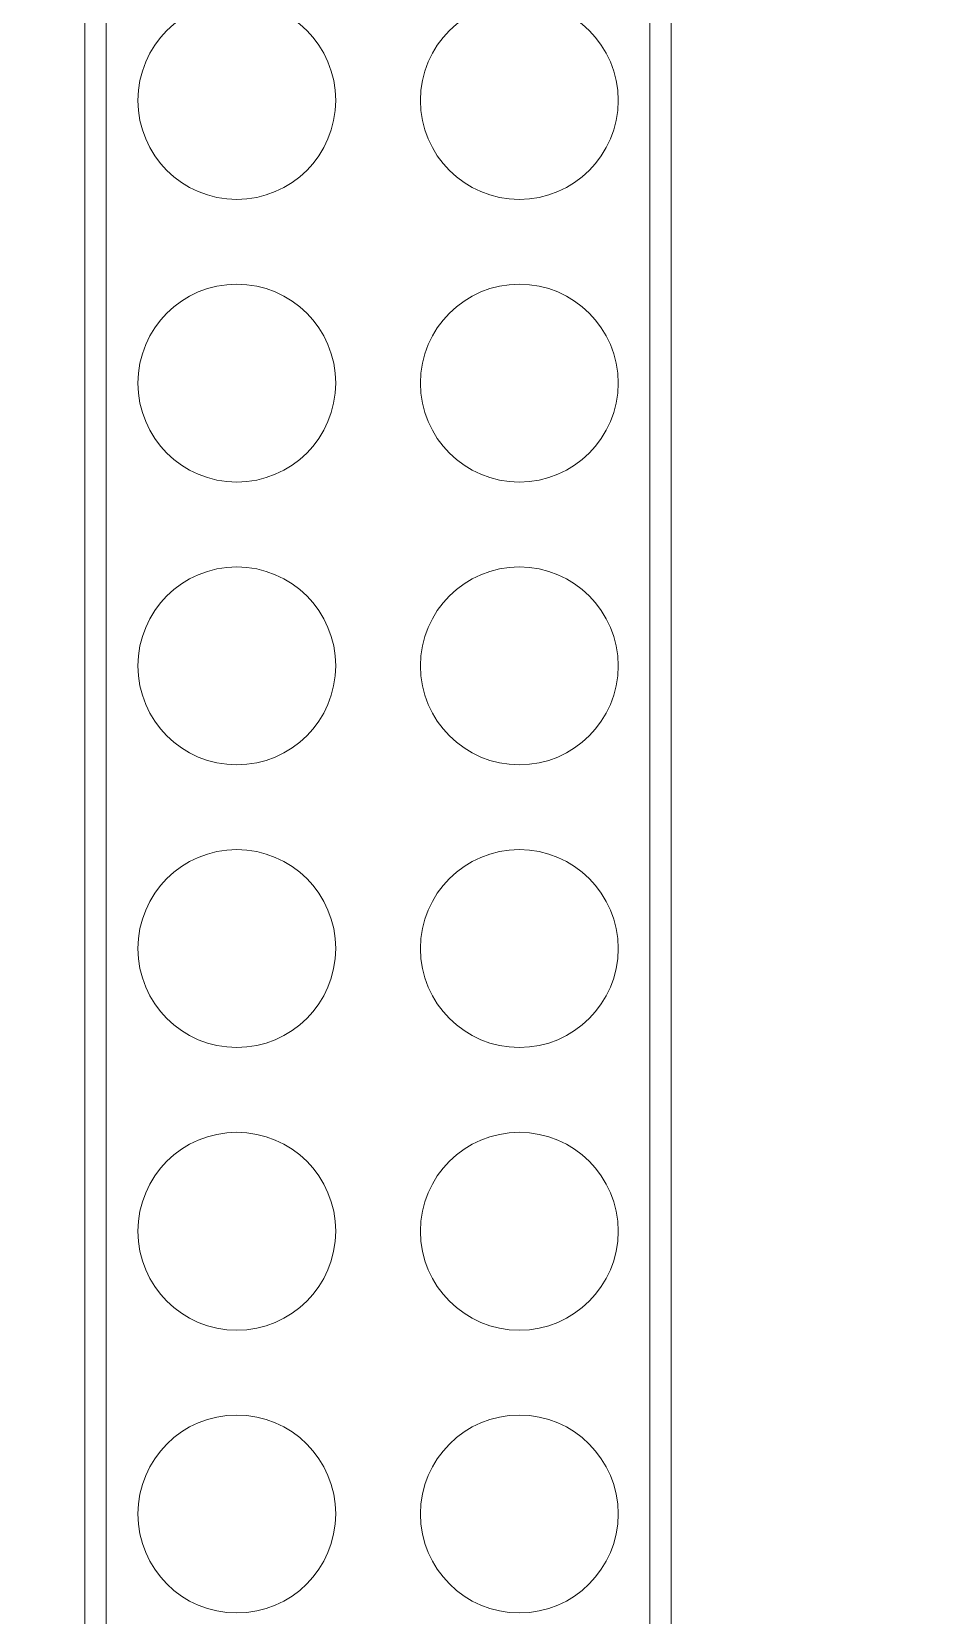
# Model space of a CAD drawing. Header units: millimetres. Extents: x -62 to 58, y -47 to 48.
# Drawn here: x -30.01 to -23.68, y -4.57 to 6.63 of the extents above; entities that cross this region are included whole.
import ezdxf

# ---------------------------------------------------------------- set-up
doc = ezdxf.new("R2010")
doc.units = ezdxf.units.MM
doc.header["$MEASUREMENT"] = 0
for name, color, linetype in [('BG_OUTLINE', 7, 'Continuous'), ('PG_SILKSCREEN_TOP', 7, 'Continuous'), ('PIN_SOLDERMASK_TOP', 7, 'Continuous')]:
    doc.layers.add(name, color=color, linetype=linetype)

msp = doc.modelspace()

# ---------------------------------------------------------------- linework, layer by layer
at = {"layer": 'BG_OUTLINE', "lineweight": 9}
msp.add_open_spline([(-39.9999, -35.8165), (-39.9999, -35.8165), (-39.9999, 34.1833), (-39.9999, 34.1833), (-39.9999, 34.1833), (-39.9999, 34.1833), (39.9999, 34.1833), (39.9999, 34.1833), (39.9999, 34.1833), (39.9999, 34.1833), (39.9999, -35.8165), (39.9999, -35.8165), (39.9999, -35.8165), (39.9999, -35.8165), (-39.9999, -35.8165), (-39.9999, -35.8165)], degree=3, knots=[0, 0, 0, 0, 0.25, 0.25, 0.25, 0.25, 0.5, 0.5, 0.5, 0.5, 0.75, 0.75, 0.75, 0.75, 1, 1, 1, 1], dxfattribs=at)
at = {"layer": 'PG_SILKSCREEN_TOP', "lineweight": 9}
for points in [[(-29.634, 25.143), (-29.634, 25.143), (-29.4839, 25.143), (-29.4839, 25.143), (-29.4839, 25.143), (-29.4839, 25.143), (-29.4839, -18.857), (-29.4839, -18.857), (-29.4839, -18.857), (-29.4839, -18.857), (-29.634, -18.857), (-29.634, -18.857), (-29.634, -18.857), (-29.634, -18.857), (-29.634, 25.143), (-29.634, 25.143)], [(-25.4839, -18.857), (-25.4839, -18.857), (-25.634, -18.857), (-25.634, -18.857), (-25.634, -18.857), (-25.634, -18.857), (-25.634, 25.143), (-25.634, 25.143), (-25.634, 25.143), (-25.634, 25.143), (-25.4839, 25.143), (-25.4839, 25.143), (-25.4839, 25.143), (-25.4839, 25.143), (-25.4839, -18.857), (-25.4839, -18.857)]]:
    msp.add_open_spline(points, degree=3, knots=[0, 0, 0, 0, 0.25, 0.25, 0.25, 0.25, 0.5, 0.5, 0.5, 0.5, 0.75, 0.75, 0.75, 0.75, 1, 1, 1, 1], dxfattribs=at)
at = {"layer": 'PIN_SOLDERMASK_TOP', "lineweight": 9}
for points in [[(-27.8589, 6.1429), (-27.8589, 6.5295), (-28.1723, 6.8429), (-28.5589, 6.8429), (-28.5589, 6.8429), (-28.9455, 6.8429), (-29.2589, 6.5295), (-29.2589, 6.1429), (-29.2589, 6.1429), (-29.2589, 5.7563), (-28.9455, 5.4429), (-28.559, 5.4429), (-28.559, 5.4429), (-28.1724, 5.4429), (-27.859, 5.7563), (-27.8589, 6.1429)], [(-25.859, 6.1429), (-25.859, 6.5295), (-26.1724, 6.8429), (-26.559, 6.8429), (-26.559, 6.8429), (-26.9455, 6.8429), (-27.2589, 6.5295), (-27.259, 6.1429), (-27.259, 6.1429), (-27.259, 5.7563), (-26.9456, 5.4429), (-26.559, 5.4429), (-26.559, 5.4429), (-26.1724, 5.4429), (-25.859, 5.7563), (-25.859, 6.1429)], [(-27.8589, 4.1429), (-27.8589, 4.5295), (-28.1723, 4.8429), (-28.5589, 4.8429), (-28.5589, 4.8429), (-28.9455, 4.8429), (-29.2589, 4.5295), (-29.2589, 4.1429), (-29.2589, 4.1429), (-29.2589, 3.7563), (-28.9455, 3.4429), (-28.559, 3.4429), (-28.559, 3.4429), (-28.1724, 3.4429), (-27.859, 3.7563), (-27.8589, 4.1429)], [(-25.859, 4.1429), (-25.859, 4.5295), (-26.1724, 4.8429), (-26.559, 4.8429), (-26.559, 4.8429), (-26.9455, 4.8429), (-27.2589, 4.5295), (-27.259, 4.1429), (-27.259, 4.1429), (-27.259, 3.7563), (-26.9456, 3.4429), (-26.559, 3.4429), (-26.559, 3.4429), (-26.1724, 3.4429), (-25.859, 3.7563), (-25.859, 4.1429)], [(-27.8589, 2.1429), (-27.8589, 2.5295), (-28.1723, 2.8429), (-28.5589, 2.8429), (-28.5589, 2.8429), (-28.9455, 2.8429), (-29.2589, 2.5295), (-29.2589, 2.1429), (-29.2589, 2.1429), (-29.2589, 1.7564), (-28.9455, 1.443), (-28.559, 1.4429), (-28.559, 1.4429), (-28.1724, 1.4429), (-27.859, 1.7563), (-27.8589, 2.1429)], [(-25.859, 2.1429), (-25.859, 2.5295), (-26.1724, 2.8429), (-26.559, 2.8429), (-26.559, 2.8429), (-26.9455, 2.8429), (-27.2589, 2.5295), (-27.259, 2.1429), (-27.259, 2.1429), (-27.259, 1.7564), (-26.9456, 1.443), (-26.559, 1.4429), (-26.559, 1.4429), (-26.1724, 1.4429), (-25.859, 1.7563), (-25.859, 2.1429)], [(-27.8589, 0.143), (-27.8589, 0.5296), (-28.1723, 0.843), (-28.5589, 0.843), (-28.5589, 0.843), (-28.9455, 0.843), (-29.2589, 0.5296), (-29.2589, 0.143), (-29.2589, 0.143), (-29.2589, -0.2435), (-28.9455, -0.5569), (-28.559, -0.5569), (-28.559, -0.5569), (-28.1724, -0.5569), (-27.859, -0.2436), (-27.8589, 0.1429)], [(-25.859, 0.143), (-25.859, 0.5296), (-26.1724, 0.843), (-26.559, 0.843), (-26.559, 0.843), (-26.9455, 0.843), (-27.2589, 0.5296), (-27.259, 0.143), (-27.259, 0.143), (-27.259, -0.2435), (-26.9456, -0.5569), (-26.559, -0.5569), (-26.559, -0.5569), (-26.1724, -0.5569), (-25.859, -0.2436), (-25.859, 0.1429)], [(-27.8589, -1.8569), (-27.8589, -1.4703), (-28.1723, -1.1569), (-28.5589, -1.1569), (-28.5589, -1.1569), (-28.9455, -1.1569), (-29.2589, -1.4703), (-29.2589, -1.8569), (-29.2589, -1.8569), (-29.2589, -2.2435), (-28.9455, -2.5569), (-28.559, -2.5569), (-28.559, -2.5569), (-28.1724, -2.5569), (-27.859, -2.2435), (-27.8589, -1.8569)], [(-25.859, -1.8569), (-25.859, -1.4703), (-26.1724, -1.1569), (-26.559, -1.1569), (-26.559, -1.1569), (-26.9455, -1.1569), (-27.2589, -1.4703), (-27.259, -1.8569), (-27.259, -1.8569), (-27.259, -2.2435), (-26.9456, -2.5569), (-26.559, -2.5569), (-26.559, -2.5569), (-26.1724, -2.5569), (-25.859, -2.2435), (-25.859, -1.8569)], [(-27.8589, -3.8569), (-27.8589, -3.4703), (-28.1723, -3.1569), (-28.5589, -3.1569), (-28.5589, -3.1569), (-28.9455, -3.1569), (-29.2589, -3.4703), (-29.2589, -3.8569), (-29.2589, -3.8569), (-29.2589, -4.2435), (-28.9455, -4.5569), (-28.559, -4.5569), (-28.559, -4.5569), (-28.1724, -4.5569), (-27.859, -4.2435), (-27.8589, -3.8569)], [(-25.859, -3.8569), (-25.859, -3.4703), (-26.1724, -3.1569), (-26.559, -3.1569), (-26.559, -3.1569), (-26.9455, -3.1569), (-27.2589, -3.4703), (-27.259, -3.8569), (-27.259, -3.8569), (-27.259, -4.2435), (-26.9456, -4.5569), (-26.559, -4.5569), (-26.559, -4.5569), (-26.1724, -4.5569), (-25.859, -4.2435), (-25.859, -3.8569)]]:
    msp.add_open_spline(points, degree=3, knots=[0, 0, 0, 0, 0.25, 0.25, 0.25, 0.25, 0.5, 0.5, 0.5, 0.5, 0.75, 0.75, 0.75, 0.75, 1, 1, 1, 1], dxfattribs=at)

doc.saveas('drawing.dxf')
